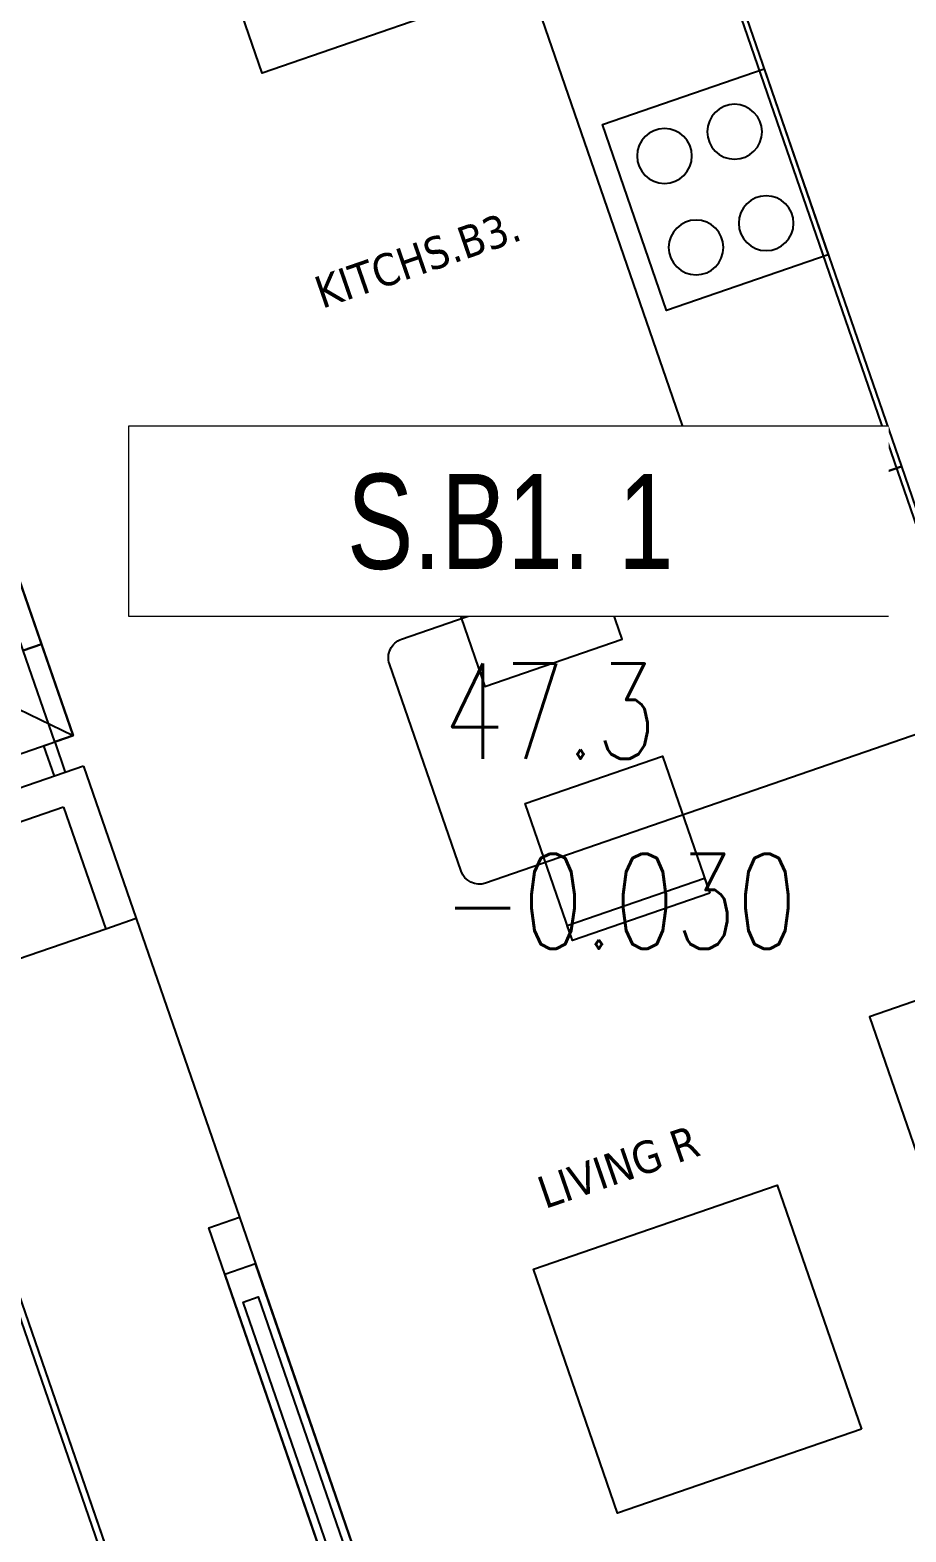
# Model space of a CAD drawing. Header units: millimetres. Extents: x -361699137 to 361252145, y -356478932 to 356523199.
# Drawn here: x 265879 to 268595, y 36385 to 41041 of the extents above; entities that cross this region are included whole.
import ezdxf
from ezdxf.enums import TextEntityAlignment as Align
from ezdxf.xclip import XClip

# ---------------------------------------------------------------- set-up
doc = ezdxf.new("R2010")
doc.units = ezdxf.units.MM
doc.header["$LTSCALE"] = 100
doc.header["$MEASUREMENT"] = 0
doc.header["$XCLIPFRAME"] = 0
doc.set_wipeout_variables(frame=1)
doc.linetypes.add('220126_HDN_HBA typical plan$0$HIDDEN', pattern=[0.375, 0.25, -0.125])
doc.linetypes.add('ACAD_ISO03W100', pattern=[30, 12, -18])
for name, color, linetype in [('1VinaPVC-Text', 9, 'Continuous'), ('A-_FURN----_E-_N', 251, 'Continuous'), ('A-ANNO-ROOM', 50, 'Continuous'), ('IDEA - dim', 251, 'Continuous'), ('KT-Net manh', 139, 'Continuous'), ('KT-Tuong', 1, 'Continuous')]:
    doc.layers.add(name, color=color, linetype=linetype)
doc.layers.add('dien tich thong thuy', color=3, linetype='Continuous', plot=False)
for name, color, linetype, lineweight in [('KT-Chuviet', 255, 'Continuous', 15), ('KT-Net thay', 7, 'Continuous', 15), ('KT-Net truc', 18, 'Continuous', 15)]:
    doc.layers.add(name, color=color, linetype=linetype, lineweight=lineweight)
doc.styles.add('220126_HDN_HBA typical plan$0$211210_HDN_HBA_TYPICAL PLAN CORE OPT 1$0$HBA-Text', font='GOTHIC.TTF')
doc.styles.add('font unicode ccu', font='arial.ttf')
doc.styles.add('ROMANS', font='ROMANS.SHX')
doc.styles.add('Tahoma', font='tahoma.ttf')
doc.styles.add('Xref_ST_MBDV Cot vach 30.7.2022$0$xref.N.Cot vach tang N2$0$DIM', font='vnsimli.shx', dxfattribs={"width": 0.7})
doc.dimstyles.new('Xref_ST_MBDV Cot vach 30.7.2022$0$xref.N.Cot vach tang N2$0$CCU 1-100 A1', dxfattribs={"dimscale": 100, "dimtxt": 2.2, "dimasz": 1, "dimexe": 1, "dimexo": 0, "dimgap": 1, "dimtad": 1, "dimdec": 0, "dimdsep": 46, "dimtxsty": 'Xref_ST_MBDV Cot vach 30.7.2022$0$xref.N.Cot vach tang N2$0$DIM', "dimblk1": 'Xref_ST_MBDV Cot vach 30.7.2022$0$xref.N.Cot vach tang N2$0$_ARCHTICK', "dimblk2": 'Xref_ST_MBDV Cot vach 30.7.2022$0$xref.N.Cot vach tang N2$0$_ARCHTICK', "dimsah": 1, "dimcen": 0, "dimdle": 1, "dimclrd": 256, "dimclre": 256, "dimclrt": 31, "dimadec": 0, "dimazin": 0, "dimtfac": 1, "dimtdec": 0, "dimtix": 1, "dimtmove": 2, "dimatfit": 3, "dimldrblk": 'Xref_ST_MBDV Cot vach 30.7.2022$0$xref.N.Cot vach tang N2$0$_ARCHTICK', "dimfxl": 8, "dimtolj": 1, "dimarcsym": 0})

# ---------------------------------------------------------------- blocks, each defined once
blk = doc.blocks.new('A$C1AAC5519')
at = {"layer": 'A-ANNO-ROOM', "insert": (772.955269176513, 1216.574747113511), "char_height": 600, "attachment_point": 2, "rotation": 50.44882673977027, "style": '220126_HDN_HBA typical plan$0$211210_HDN_HBA_TYPICAL PLAN CORE OPT 1$0$HBA-Text'}
blk.add_mtext_dynamic_manual_height_columns('S.B1.', width=722857412.8743668, gutter_width=9765.624999999996, heights=[0], dxfattribs=at)
blk = doc.blocks.new('A$C418F5BC8')
at = {"layer": 'A-ANNO-ROOM', "insert": (648.1133449638728, 1090.790118377889), "char_height": 600, "attachment_point": 2, "rotation": 50.44882673977027, "style": '220126_HDN_HBA typical plan$0$211210_HDN_HBA_TYPICAL PLAN CORE OPT 1$0$HBA-Text'}
blk.add_mtext_dynamic_manual_height_columns('SL-S', width=722857412.8743668, gutter_width=9765.624999999996, heights=[0], dxfattribs=at)
blk = doc.blocks.new('A$C2A6C5140')
at = {"layer": 'A-ANNO-ROOM', "insert": (731.4497625969816, 1190.0169191678, 0.0003277973379295924), "char_height": 600, "attachment_point": 2, "rotation": 50.44882673977027, "style": '220126_HDN_HBA typical plan$0$211210_HDN_HBA_TYPICAL PLAN CORE OPT 1$0$HBA-Text'}
blk.add_mtext_dynamic_manual_height_columns('2-BR', width=722857412.8743668, gutter_width=9765.624999999996, heights=[0], dxfattribs=at)
blk = doc.blocks.new('A$C5388591E')
at = {"layer": 'A-ANNO-ROOM', "insert": (894.3001998505497, 842.1987865094561, 0.0004622000541105721), "char_height": 600, "attachment_point": 2, "rotation": 1.4064704596368105, "style": '220126_HDN_HBA typical plan$0$211210_HDN_HBA_TYPICAL PLAN CORE OPT 1$0$HBA-Text'}
blk.add_mtext_dynamic_manual_height_columns('3-BR', width=722857412.8743668, gutter_width=9765.624999999996, heights=[0], dxfattribs=at)
blk = doc.blocks.new('A$C21AF0CCA')
at = {"layer": 'A-ANNO-ROOM', "insert": (1197.56892258345, 814.6835720778872), "char_height": 600, "attachment_point": 2, "rotation": 0.10542954816276216, "style": '220126_HDN_HBA typical plan$0$211210_HDN_HBA_TYPICAL PLAN CORE OPT 1$0$HBA-Text'}
blk.add_mtext_dynamic_manual_height_columns('S.B1P.', width=722857412.8743668, gutter_width=9765.624999999996, heights=[0], dxfattribs=at)
blk = doc.blocks.new('*U204')
at = {"ltscale": 5}
blk.add_lwpolyline([(305, -530), (305, -1.13686837721616e-13), (-305, 0), (-305, -530)], close=True, dxfattribs=at)
for centre in [(-150, -150), (150, -150.0000000000001), (-150, -380), (150, -380)]:
    blk.add_circle(centre, 85, dxfattribs=at)
blk = doc.blocks.new('*U206')
at = {"layer": 'A-_FURN----_E-_N', "linetype": 'Continuous'}
for points in [[(-899.9999999999709, 600), (-899.9999999999709, 1000), (-1349.999999999971, 1000), (-1349.999999999971, 600)], [(-900.0000000000291, -1000), (-900.0000000000291, 1000), (900.0000000000291, 1000), (900.0000000000291, -1000)], [(-880.0000000000291, -980), (-880.0000000000291, 980), (880.0000000000291, 980), (880.0000000000291, -980)], [(1350.000000000029, 600), (1350.000000000029, 1000), (900.0000000000291, 1000), (900.0000000000291, 600)]]:
    blk.add_lwpolyline(points, close=True, dxfattribs=at)
at = {"layer": 'A-_FURN----_E-_N', "linetype": '220126_HDN_HBA typical plan$0$HIDDEN', "ltscale": 500}
blk.add_lwpolyline([(-900.0000000000291, -1000), (-900.0000000000291, 1000), (900.0000000000291, 1000), (900.0000000000291, -1000)], close=True, dxfattribs=at)
at = {"layer": 'A-_FURN----_E-_N', "linetype": 'Continuous'}
for points in [[(-54.9999999999709, 580), (-54.9999999999709, 880), (-655.605454891891, 880), (-655.605454891891, 480), (-448.1151331290312, 480)], [(645.6054548844986, 580), (645.6054548844986, 880), (45.0000000000291, 880), (45.0000000000291, 580)], [(-880.0000000000291, 248.6659454330802), (-326.2632651105232, 580), (880.0000000000291, 580), (880.0000000000291, 480), (-326.2632651105232, 480), (-326.2632651105232, 580), (-326.2632651105232, 248.6659454330802), (-880.0000000000291, 248.6659454330802)]]:
    blk.add_lwpolyline(points, dxfattribs=at)
blk = doc.blocks.new('13')
at = {"layer": 'IDEA - dim'}
blk.add_line((-4120.000005140915, -8624.999997442595), (-4120.000005141839, -7485.000000003747), dxfattribs=at)
for points in [[(-3520.000005140442, -8125.000000108033), (-3520.00000514045, -8725.000000108033), (-2920.00000514045, -8725.000000108012), (-2920.000005140442, -8125.000000106163)], [(-6899.999999993488, -8625.00000000187), (-5099.999999993495, -8624.999999999993), (-5099.999999993495, -8725.00000000371), (-6899.999999993961, -8725.00000000561)], [(-5252.499999992564, -8725.000000000007), (-5252.49999999303, -8624.999999999978), (-6747.499999993961, -8625.000000001863), (-6747.499999993495, -8725.000000001848)], [(-6647.499999994427, -8700.000000001834), (-6647.499999993954, -8650.000000001848), (-5352.49999999303, -8650.000000001855), (-5352.49999999303, -8700.000000001855)], [(-3520.000005140442, -8665.000000106156), (-3619.99999999303, -8664.999997438885), (-3619.999999992549, -8628.999997442595), (-3520.000005139984, -8628.999997440733)], [(-3220.000005139969, -8665.000000108004), (-3220.000005140915, -8725.000000108012), (-3520.00000514045, -8725.000000108033), (-3520.000005140442, -8665.000000106156)], [(-2920.000005140915, -8665.000000106142), (-2920.00000514045, -8725.000000108012), (-3220.000005140915, -8725.000000108012), (-3220.000005139969, -8665.000000108004)], [(-6349.999999991793, -10334.32281126455), (-6349.999999992695, -9534.32281126453), (-5549.999999992258, -9534.322811262682), (-5549.999999991778, -10334.32281126266)], [(-4626.365906116727, -10431.62910737842), (-4626.365906116713, -9981.629107380271), (-4176.365906116713, -9981.629107378409), (-4176.365906115316, -10431.62910737656)], [(-4626.365906116727, -10431.62910737842), (-4626.365906116713, -9981.629107380271), (-4576.365906116713, -9981.629107380279), (-4576.365906115796, -10431.62910737839)], [(-3343.016031935971, -10431.62910737657), (-3343.016031936902, -9981.629107376553), (-3793.016031936902, -9981.629107380293), (-3793.01603193691, -10431.62910737845)], [(-3343.016031935971, -10431.62910737657), (-3343.016031936902, -9981.629107376553), (-3393.016031936888, -9981.629107378416), (-3393.01603193691, -10431.62910737655)], [(-5149.999999991778, -11375.00000000557), (-5149.999999992258, -10775.0000000037), (-5949.999999991793, -10775.00000000373), (-5949.999999992258, -11375.00000000186)]]:
    blk.add_lwpolyline(points, close=True, dxfattribs=at)
blk.add_lwpolyline([(-4369.999999991771, -11425.00000000373), (-4369.999999992709, -9785.000000007443, -0.414213562373095), (-4309.999999993175, -9725.000000007421), (-3629.999999992724, -9725.000000005595, -0.414213562373095), (-3569.999999993641, -9785.00000000745), (-3569.999999991785, -11425.0000000056)], format="xyb", close=True, dxfattribs=at)
blk.add_lwpolyline([(-1169.999999992724, -9950.000000001834), (-1169.999999991313, -11425.00000000184), (-3569.999999991785, -11425.0000000056), (-3569.999999991793, -10825.00000000373), (-1769.999999991778, -10825.00000000182), (-1769.999999992717, -9950.000000003718), (-1169.999999992724, -9950.000000001834)], dxfattribs=at)
at = {"layer": 'KT-Net manh', "linetype": 'ACAD_ISO03W100', "ltscale": 4}
for p, q in [((-2920.000005140442, -8125.000000106163), (-3520.00000514045, -8725.000000108033)), ((-4120.000005140442, -8725.000000003733), (-5099.999999993495, -8725.00000000371))]:
    blk.add_line(p, q, dxfattribs=at)
at = {"layer": 'KT-Tuong'}
for points in [[(-3719.999999993495, -8624.999997440704), (-3719.999999994427, -7824.999999720567), (-2120.000000479638, -7824.999999718733)], [(-3619.999999993015, -8724.999997440718), (-3619.999999993495, -7924.999997440718), (-2120.000000479646, -7924.999999716878)], [(-3619.999999993015, -8724.999997440718), (-4120.000005140915, -8724.999997440784), (-4120.000005140915, -8624.999997442595)], [(-3719.999999993495, -8624.999997440704), (-4120.000005140915, -8624.999997442595)]]:
    blk.add_lwpolyline(points, dxfattribs=at)
at = {"layer": 'IDEA - dim'}
blk.add_blockref('*U206', (-5999.999999994892, -7000.000000001855), dxfattribs=at)
at = {"layer": 'IDEA - dim', "extrusion": (0, 0, -1), "zscale": -0.9999999999999998}
blk.add_blockref('*U204', (2569.999999992709, -10895.00000000187), dxfattribs=at)
at = {"layer": '1VinaPVC-Text', "style": 'Tahoma'}
for s, p in [('LIVING R', (-5385.442218535754, -9629.103528877706)), ('KITCHS.B3.', (-2521.742804859008, -9886.44439301081))]:
    blk.add_text(s, height=99.99999999999994, rotation=270, dxfattribs=at).set_placement(p)
blk = doc.blocks.new('Xref_ST_MBDV Cot vach 30.7.2022$0$xref.N.Cot vach tang N2$0$_Open90')
at = {"color": 0, "linetype": 'ByBlock', "lineweight": -2}
for p, q in [((0, 0), (-1, 0)), ((-0.5, 0.5), (0, 0)), ((0, 0), (-0.5, -0.5))]:
    blk.add_line(p, q, dxfattribs=at)
blk = doc.blocks.new('*D537')
at = {"layer": 'Defpoints', "color": 5, "transparency": 16777216}
for p, q in [((268232.413487989, 42974.11324863441), (268065.6718961145, 42916.54602605033)), ((268129.2517131534, 42885.6008024238), (268863.5300649322, 40758.78738745079)), ((268999.3264331802, 40752.77479299597), (268832.5848413056, 40695.20757041186))]:
    blk.add_line(p, q, dxfattribs=at)
at = {"layer": 'Defpoints', "color": 0, "transparency": 16777216}
for p in [(268232.413487989, 42974.11324863441), (268999.3264331802, 40752.77479299597), (268879.8473616384, 40711.52486711806)]:
    blk.add_point(p, dxfattribs=at)
at = {"layer": 'Defpoints', "color": 5, "transparency": 16777216}
for p, xscale, yscale, zscale, rotation in [((268112.9344164472, 42932.86332275653), 50.00000000000001, 50.00000000000001, 50.00000000000001, 109.0471379530757), ((268879.8473616384, 40711.52486711806), 49.99999999999999, 49.99999999999999, 49.99999999999999, 289.0471379530757)]:
    blk.add_blockref('Xref_ST_MBDV Cot vach 30.7.2022$0$xref.N.Cot vach tang N2$0$_Open90', p, dxfattribs=dict(at, xscale=xscale, yscale=yscale, zscale=zscale, rotation=rotation))
at = {"layer": 'Defpoints', "color": 5, "transparency": 16777216, "insert": (268595.6421817415, 41856.46041802032), "char_height": 110, "attachment_point": 5, "rotation": 289.04713795307566, "style": 'Xref_ST_MBDV Cot vach 30.7.2022$0$xref.N.Cot vach tang N2$0$DIM'}
blk.add_mtext('\\A1;2350', dxfattribs=at)
blk = doc.blocks.new('Xref_ST_MBDV Cot vach 30.7.2022$0$xref.N.Cot vach tang N2$0$_ARCHTICK')
at = {"color": 0, "linetype": 'ByBlock', "const_width": 0.15}
blk.add_lwpolyline([(-0.5, -0.5), (0.5, 0.5)], dxfattribs=at)
blk = doc.blocks.new('TAG CAO DO SAN')
blk.add_wipeout([(1526701.778855525, -266095.22987594287), (1527644.6359120198, -266095.22987594287), (1527644.6359120198, -266330.944140067), (1526701.778855525, -266330.944140067)]).dxf.layer = 'KT-Net thay'
at = {"layer": 'KT-Net thay', "flags": 128}
blk.add_lwpolyline([(1526701.778855525, -266095.2298759429), (1526701.778855525, -266330.9441400666), (1527644.63591202, -266330.9441400666), (1527644.63591202, -266095.2298759429)], close=True, dxfattribs=at)
blk.add_lwpolyline([(1526701.778855525, -266330.9441400666), (1527644.63591202, -266330.9441400666)], dxfattribs=at)
at = {"layer": 'KT-Chuviet', "color": 31, "style": 'font unicode ccu', "width": 0.75}
blk.add_attdef('TÊNPHÒNG', text='', height=117.85713, dxfattribs=at).set_placement((1527175.308820772, -266213.4467624734), align=Align.MIDDLE_CENTER)
blk = doc.blocks.new('*D565')
at = {"layer": 'Defpoints', "color": 5, "transparency": 16777216}
for p, q in [((268232.413487989, 42974.11324863435), (268065.6718961145, 42916.54602605027)), ((268129.2517131534, 42885.60080242373), (268863.5300649322, 40758.78738745073)), ((268999.3264331801, 40752.77479299589), (268832.5848413057, 40695.2075704118))]:
    blk.add_line(p, q, dxfattribs=at)
at = {"layer": 'Defpoints', "color": 0, "transparency": 16777216}
for p in [(268232.413487989, 42974.11324863435), (268999.3264331801, 40752.77479299589), (268879.8473616384, 40711.524867118)]:
    blk.add_point(p, dxfattribs=at)
at = {"layer": 'Defpoints', "color": 5, "transparency": 16777216}
for p, xscale, yscale, zscale, rotation in [((268112.9344164472, 42932.86332275646), 50.00000000000001, 50.00000000000001, 50.00000000000001, 109.0471379530757), ((268879.8473616384, 40711.524867118), 49.99999999999999, 49.99999999999999, 49.99999999999999, 289.0471379530757)]:
    blk.add_blockref('Xref_ST_MBDV Cot vach 30.7.2022$0$xref.N.Cot vach tang N2$0$_Open90', p, dxfattribs=dict(at, xscale=xscale, yscale=yscale, zscale=zscale, rotation=rotation))
at = {"layer": 'Defpoints', "color": 5, "transparency": 16777216, "insert": (268595.6421817415, 41856.46041802026), "char_height": 110, "attachment_point": 5, "rotation": 289.04713795307566, "style": 'Xref_ST_MBDV Cot vach 30.7.2022$0$xref.N.Cot vach tang N2$0$DIM'}
blk.add_mtext('\\A1;2350', dxfattribs=at)

msp = doc.modelspace()

# ---------------------------------------------------------------- linework, layer by layer
at = {"layer": 'dien tich thong thuy', "elevation": -1.275851253765035e-05}
msp.add_lwpolyline([(264502.0959579953, 41850.20581207985), (262375.2825470039, 41115.92746001791), (262970.8638765543, 39390.84546859525), (262852.7075757218, 39350.05222682819), (263852.8956339007, 36453.03997744284), (263961.6041832521, 36490.57140068979), (264874.5482409263, 33843.3838509356), (267328.3551803983, 34690.55570950791), (267451.2378821868, 34732.98032676883), (269975.0556038705, 35604.32367259769), (267751.0086771187, 42046.20620958629), (266465.4681258968, 41602.37573981032), (266176.6519741911, 42438.92234968991), (265902.5293562461, 42344.28202880461), (264985.6364618005, 42027.72647267771), (264498.8324989338, 41859.65831532383), (264502.0959579953, 41850.20581207985)], dxfattribs=at)

# ---------------------------------------------------------------- block references
at = {"layer": 'A-ANNO-ROOM'}
for p in [(-259643.7130096142, 30107.50136767479, 5.460850030168077e-05), (-265285.2820729736, 28918.92663560377, 5.460850030168077e-05), (-245554.3968650475, 25356.81105555443, 5.460850030168077e-05), (-227992.1817903481, 24030.19494673412, 5.460832008522107e-05), (-256709.4713859697, 21832.8932062781, 5.460850030168077e-05), (-262170.0583902029, 20336.74231012515, 5.460850030168077e-05), (-227339.9751671815, 20267.82827189344, 5.460850030168077e-05), (-224467.8250259957, 15310.13736246047, 5.460832008522128e-05)]:
    msp.add_blockref('A$C21AF0CCA', p, dxfattribs=at)
at = {"layer": 'dien tich thong thuy'}
for name, p, rotation in [('A$C2A6C5140', (-231902.1761341663, 41866.69510118499, 3.214423980650787e-05), 310.9576437198666), ('A$C2A6C5140', (-223136.0769012624, 38294.90614465419, 1.895367564819208e-05), 310.9576437198666), ('A$C2A6C5140', (-179022.2876665308, 13510.42375649511, 0.000178988243818107), 310.9576437198666), ('A$C2A6C5140', (-199561.0792445699, 2742.960286576832, 0.0001030398263186841), 310.9576437198666), ('A$C2A6C5140', (-176749.4277460563, 2773.706094754736, 0.000178988243818107), 310.9576437198666), ('A$C2A6C5140', (-192735.1419570138, 2545.06827839894, 0.000178988243818107), 310.9576437198666), ('A$C418F5BC8', (-243956.3571569886, 39603.8582028097, -1.001597833679712e-05), 309.6632197063607), ('A$C418F5BC8', (-248126.4019441397, 37597.12528390926, -1.001597833679712e-05), 309.6632197063607), ('A$C418F5BC8', (-251890.361273925, 36548.61448139837, -1.001597833679712e-05), 309.6632197063607), ('A$C418F5BC8', (-255839.4329553979, 34945.01120257354, -1.001597833679712e-05), 309.6632197063607), ('A$C1AAC5519', (-240877.0889148213, 28052.61175672372, 0.0003723829774320968), 309.6566028083925), ('A$C1AAC5519', (-219521.6105350079, 27682.1615688601, 0.0005547181599990354), 309.6566028083925), ('A$C1AAC5519', (-217651.9125884596, 24627.95011466656, 0.0003723828570649432), 309.6566028083925), ('A$C1AAC5519', (-267764.0012375055, 19262.70548251106, 0.0003723828655667127), 309.6566028083925), ('A$C418F5BC8', (-223053.1163780628, 10712.6679421931, -1.001597833679712e-05), 309.6632197063607), ('A$C1AAC5519', (-213503.7868963684, 3324.648489140978, -0.3423708923741385), 309.6566028083925), ('A$C1AAC5519', (-207798.658660123, 3064.615415494518, 0.0003723828655667127), 309.6566028083925), ('A$C1AAC5519', (-184128.1584514385, 2786.454424718489, 0.0003723828655667127), 309.6566028083925)]:
    msp.add_blockref(name, p, dxfattribs=dict(at, rotation=rotation))
for p in [(-273086.0443437684, 28673.87453448355, -1.001579812033762e-05), (-220441.6689392982, 3035.191374137183, 4.458552763712727e-05)]:
    msp.add_blockref('A$C5388591E', p, dxfattribs=at)
at = {"layer": 'IDEA - dim', "rotation": 109.0471379536515}
msp.add_blockref('13', (256616.5103077572, 39334.01734801059, -1.275884763208651e-05), dxfattribs=at)

# ---------------------------------------------------------------- dimensions: what is measured, and where the dimension line sits
at = {"layer": 'Defpoints', "color": 5}
for p1, p2, distance, picture, middle in [((268232.413487989, 42974.11324863443, -1.275848364499597e-05), (268999.3264331801, 40752.77479299595, -1.275848364499597e-05), -126.39938655466517, '*D537', (268595.6421817415, 41856.46041802032, -1.275866741562702e-05)), ((268232.413487989, 42974.11324863436, -1.275848364499597e-05), (268999.3264331801, 40752.77479299588, -1.275848364499597e-05), -126.39938655466045, '*D565', (268595.6421817415, 41856.46041802026, -1.275866741562702e-05))]:
    dim = msp.add_aligned_dim(p1=p1, p2=p2, distance=distance, dimstyle='Xref_ST_MBDV Cot vach 30.7.2022$0$xref.N.Cot vach tang N2$0$CCU 1-100 A1', override={"dimscale": 50, "dimblk1": 'Xref_ST_MBDV Cot vach 30.7.2022$0$xref.N.Cot vach tang N2$0$_Open90', "dimblk2": 'Xref_ST_MBDV Cot vach 30.7.2022$0$xref.N.Cot vach tang N2$0$_Open90', "dimclrd": 5, "dimclre": 5, "dimclrt": 5, "dimlwd": 65535, "dimlwe": 65535}, dxfattribs=at)
    dim.commit()
    dim.dimension.update_dxf_attribs({"geometry": picture, "text_midpoint": middle})

# ---------------------------------------------------------------- next in the draw order: block references
at = {"layer": 'KT-Net truc'}
ref = msp.add_blockref('TAG CAO DO SAN', (-3550570.058052793, 705051.7703159996, -0.0002252217559005678), dxfattribs=dict(at, xscale=2.5, yscale=2.5, zscale=2.5))
XClip(ref).set_block_clipping_path([(1526674.1636322693, -266330.944140067), (1527644.6359120198, -266095.2298759429)])
ref.add_attrib('CAO-DO', '47.3', (267159.8002969882, 38782.44572059697, -0.0002252217559005678), dxfattribs={"layer": 'KT-Chuviet', "color": 31, "ltscale": 15, "height": 294.6428301546305, "style": 'ROMANS', "width": 0.7500000000000001})
ref.add_attrib('CAO-DO', '-0.030', (267159.8002969882, 38193.16006028772, -0.0002252217559005678), dxfattribs={"layer": 'KT-Chuviet', "color": 31, "ltscale": 15, "height": 294.6428301546305, "style": 'ROMANS', "width": 0.7500000000000001})
ref.add_attrib('TÊNPHÒNG', 'S.B1. 1', dxfattribs={"layer": 'KT-Chuviet', "color": 31, "height": 294.642825, "style": 'font unicode ccu', "width": 0.7500000000000001}).set_placement((267368.2139991393, 39518.15340981612, -0.0002252217559005678), align=Align.MIDDLE_CENTER)

# ---------------------------------------------------------------- next in the draw order: linework, layer by layer
at = {"layer": 'dien tich thong thuy', "elevation": -1.275851253765035e-05}
msp.add_lwpolyline([(264502.0959579953, 41850.20581207977), (262375.2825470039, 41115.92746001783), (262970.8638765543, 39390.84546859517), (262852.7075757218, 39350.05222682812), (263852.8956339007, 36453.03997744276), (263961.6041832521, 36490.57140068972), (264874.5482409263, 33843.38385093553), (267328.3551803983, 34690.55570950783), (267451.2378821868, 34732.98032676875), (269975.0556038705, 35604.32367259762), (267751.0086771187, 42046.20620958622), (266465.4681258968, 41602.37573981025), (266176.6519741911, 42438.92234968984), (265902.5293562461, 42344.28202880453), (264985.6364618005, 42027.72647267764), (264498.8324989338, 41859.65831532376), (264502.0959579953, 41850.20581207977)], dxfattribs=at)

# ---------------------------------------------------------------- next in the draw order: block references
at = {"layer": 'IDEA - dim', "rotation": 109.0471379536515}
msp.add_blockref('13', (256616.5103077572, 39334.01734801051, -1.275884763208651e-05), dxfattribs=at)

# ---------------------------------------------------------------- next in the draw order: block references
at = {"layer": 'KT-Net truc'}
ref = msp.add_blockref('TAG CAO DO SAN', (-3550570.058052793, 705051.7703159996, -0.0002252217559005678), dxfattribs=dict(at, xscale=2.5, yscale=2.5, zscale=2.5))
XClip(ref).set_block_clipping_path([(1526674.1636322693, -266330.944140067), (1527644.6359120198, -266095.2298759429)])
ref.add_attrib('CAO-DO', '47.3', (267159.8002969882, 38782.44572059689, -0.0002252217559005678), dxfattribs={"layer": 'KT-Chuviet', "color": 31, "ltscale": 15, "height": 294.6428301546305, "style": 'ROMANS', "width": 0.7500000000000001})
ref.add_attrib('CAO-DO', '-0.030', (267159.8002969882, 38193.16006028764, -0.0002252217559005678), dxfattribs={"layer": 'KT-Chuviet', "color": 31, "ltscale": 15, "height": 294.6428301546305, "style": 'ROMANS', "width": 0.7500000000000001})
ref.add_attrib('TÊNPHÒNG', 'S.B1. 1', dxfattribs={"layer": 'KT-Chuviet', "color": 31, "height": 294.642825, "style": 'font unicode ccu', "width": 0.7500000000000001}).set_placement((267368.2139991393, 39518.15340981605, -0.0002252217559005678), align=Align.MIDDLE_CENTER)

doc.saveas('drawing.dxf')
